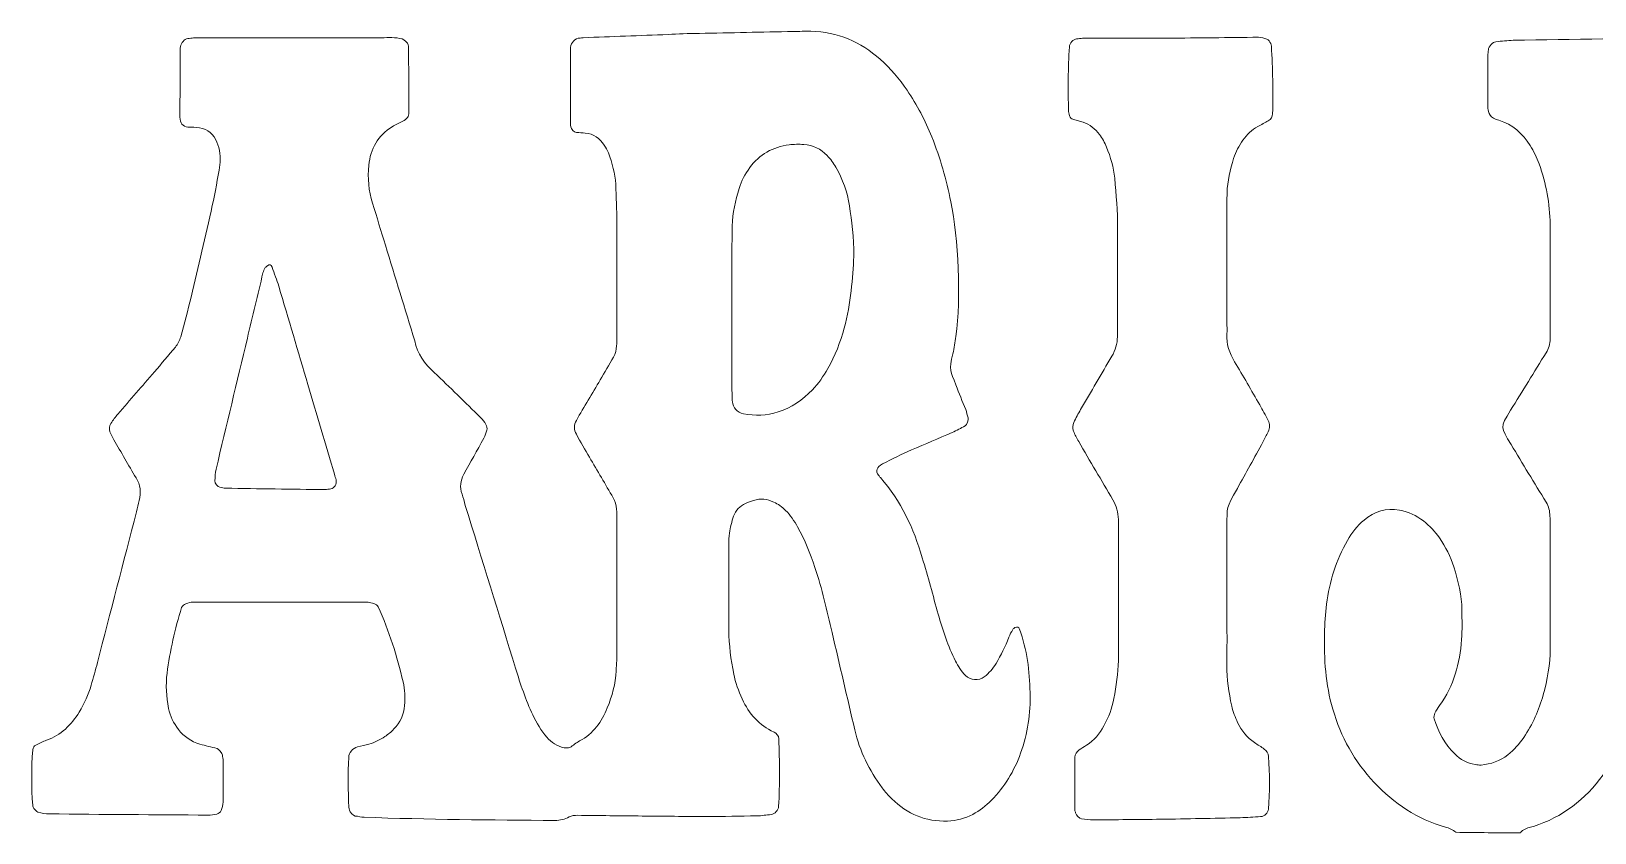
# Model space of a CAD drawing. Extents: x 499 to 1487, y -1402 to -487.
# Drawn here: x 755.2 to 994.4, y -1402.1 to -1279.5 of the extents above; entities that cross this region are included whole.
import ezdxf

# ---------------------------------------------------------------- set-up
doc = ezdxf.new("R2010")
doc.units = 0
doc.header["$MEASUREMENT"] = 0
doc.layers.add('katman 1', color=7, linetype='Continuous')

msp = doc.modelspace()

# ---------------------------------------------------------------- linework, layer by layer
at = {"layer": 'katman 1', "lineweight": 0}
for points, knots in [([(857.4, -1279.84), (862.2, -1279.75), (866.98, -1279.63), (871.78, -1279.54), (872.67, -1279.52), (873.59, -1279.52), (874.48, -1279.52), (878.56, -1279.59), (882.05, -1281.13), (885.07, -1283.8), (886.66, -1285.19), (888, -1286.8), (889.19, -1288.54), (890.69, -1290.79), (891.96, -1293.18), (892.97, -1295.68), (894.26, -1298.89), (895.19, -1302.2), (895.87, -1305.6), (897.02, -1311.27), (897.47, -1320.24), (896.65, -1326.19), (896.53, -1327.08), (896.41, -1327.98), (896.2, -1328.84), (895.54, -1331.4), (895.85, -1331.49), (896.65, -1333.62), (897.11, -1334.89), (897.65, -1336.13), (898.15, -1337.37), (898.31, -1337.79), (898.4, -1338.24), (898.52, -1338.66), (898.61, -1338.97), (898.31, -1339.74), (898.08, -1339.88), (897.42, -1340.23), (896.76, -1340.58), (896.06, -1340.89), (894, -1341.8), (891.94, -1342.69), (889.87, -1343.56), (888.35, -1344.19), (886.9, -1344.96), (885.42, -1345.71), (884.48, -1346.18), (884.32, -1346.77), (884.84, -1347.45), (884.93, -1347.57), (885, -1347.68), (885.12, -1347.8), (888.23, -1351.38), (890.2, -1355.53), (891.51, -1360.06), (892.36, -1362.94), (893.15, -1365.82), (893.95, -1368.7), (894.63, -1371.16), (895.45, -1373.58), (896.6, -1375.85), (897, -1376.65), (897.49, -1377.4), (898.12, -1378.05), (898.83, -1378.8), (900.16, -1378.92), (901, -1378.26), (901.73, -1377.7), (902.32, -1377.02), (902.79, -1376.25), (903.56, -1374.96), (904.21, -1373.62), (904.75, -1372.22), (904.92, -1371.79), (905.13, -1371.42), (905.36, -1371.02), (905.43, -1370.9), (905.57, -1370.81), (905.69, -1370.74), (906.04, -1370.55), (906.28, -1370.65), (906.39, -1370.97), (907.54, -1374.11), (907.92, -1377.4), (908.01, -1380.68), (908.1, -1383.84), (907.64, -1386.96), (906.56, -1389.96), (905.57, -1392.67), (904.1, -1395.09), (902.08, -1397.15), (901.24, -1398.02), (900.3, -1398.74), (899.22, -1399.31), (898.01, -1399.94), (896.74, -1400.27), (895.36, -1400.34), (892.01, -1400.45), (889.22, -1399.26), (886.85, -1396.94), (886.31, -1396.42), (885.82, -1395.86), (885.37, -1395.25), (883.41, -1392.58), (881.93, -1389.65), (881.18, -1386.39), (880.03, -1381.43), (878.88, -1376.46), (877.71, -1371.51), (876.92, -1368.16), (876.19, -1364.79), (875.09, -1361.53), (874.36, -1359.4), (873.56, -1357.29), (872.44, -1355.34), (871.92, -1354.43), (871.34, -1353.56), (870.59, -1352.81), (870.05, -1352.28), (869.46, -1351.83), (868.78, -1351.53), (867.78, -1351.08), (866.77, -1350.94), (865.71, -1351.29), (865.29, -1351.43), (864.87, -1351.57), (864.45, -1351.76), (863.6, -1352.16), (862.97, -1352.81), (862.64, -1353.68), (862.34, -1354.52), (862.15, -1355.42), (861.99, -1356.28), (861.89, -1356.87), (861.92, -1357.48), (861.92, -1358.09), (861.92, -1362.45), (861.92, -1366.78), (861.92, -1371.14), (861.92, -1373.41), (862.22, -1375.64), (862.67, -1377.84), (862.93, -1379.15), (863.39, -1380.44), (863.96, -1381.66), (864.99, -1383.93), (866.53, -1385.67), (868.83, -1386.72), (869.21, -1386.91), (869.53, -1387.26), (869.56, -1387.78), (869.67, -1391.22), (869.72, -1394.67), (869.53, -1398.11), (869.51, -1398.65), (868.92, -1399.26), (868.41, -1399.33), (867.66, -1399.4), (866.93, -1399.52), (866.18, -1399.54), (863.63, -1399.59), (861.07, -1399.63), (858.54, -1399.63), (855.24, -1399.63), (851.94, -1399.59), (848.65, -1399.56), (845.35, -1399.54), (842.05, -1399.49), (838.77, -1399.45), (838.3, -1399.45), (837.88, -1399.49), (837.48, -1399.7), (836.8, -1400.08), (836.09, -1400.24), (835.32, -1400.24), (825.57, -1400.17), (815.82, -1400.1), (806.1, -1399.75), (805.65, -1399.73), (805.21, -1399.61), (804.76, -1399.56), (804.46, -1399.52), (803.9, -1398.95), (803.85, -1398.67), (803.83, -1398.53), (803.78, -1398.37), (803.78, -1398.23), (803.62, -1395.67), (803.64, -1393.14), (803.76, -1390.59), (803.78, -1389.86), (804.34, -1389.23), (805.12, -1389), (805.7, -1388.83), (806.29, -1388.71), (806.85, -1388.55), (807.72, -1388.32), (808.54, -1387.89), (809.29, -1387.4), (809.78, -1387.07), (810.25, -1386.68), (810.67, -1386.25), (811.63, -1385.25), (812.19, -1384.05), (812.29, -1382.65), (812.36, -1381.45), (812.36, -1380.23), (812.08, -1379.06), (811.14, -1375.12), (809.94, -1371.26), (808.28, -1367.55), (808.19, -1367.32), (807.86, -1367.16), (807.58, -1367.06), (807.32, -1366.94), (806.99, -1366.9), (806.71, -1366.87), (806.26, -1366.85), (805.82, -1366.83), (805.35, -1366.83), (797.24, -1366.83), (789.16, -1366.83), (781.05, -1366.83), (780.3, -1366.83), (779.55, -1366.78), (778.85, -1367.09), (778.59, -1367.2), (778.28, -1367.41), (778.19, -1367.65), (777.16, -1370.95), (776.39, -1374.3), (775.96, -1377.72), (775.73, -1379.53), (775.85, -1381.31), (776.2, -1383.09), (776.43, -1384.29), (776.95, -1385.36), (777.7, -1386.32), (778.57, -1387.4), (779.64, -1388.2), (780.98, -1388.57), (781.85, -1388.81), (782.71, -1389.02), (783.6, -1389.23), (783.86, -1389.3), (784.4, -1389.96), (784.42, -1390.24), (784.45, -1390.54), (784.54, -1390.82), (784.54, -1391.13), (784.54, -1393.24), (784.56, -1395.32), (784.52, -1397.43), (784.52, -1397.88), (784.4, -1398.35), (784.24, -1398.74), (784.12, -1398.98), (783.81, -1399.21), (783.56, -1399.28), (783.14, -1399.4), (782.67, -1399.42), (782.22, -1399.42), (774.14, -1399.38), (766.03, -1399.31), (757.94, -1399.24), (757.36, -1399.24), (756.75, -1399.12), (756.19, -1398.98), (755.95, -1398.91), (755.74, -1398.6), (755.58, -1398.39), (755.48, -1398.27), (755.44, -1398.11), (755.41, -1397.97), (755.2, -1395.13), (755.18, -1392.3), (755.41, -1389.44), (755.44, -1389.11), (755.6, -1388.85), (755.88, -1388.71), (756.42, -1388.46), (756.94, -1388.15), (757.5, -1387.96), (759.75, -1387.19), (761.3, -1385.62), (762.51, -1383.65), (763.31, -1382.36), (763.9, -1380.98), (764.34, -1379.55), (764.69, -1378.4), (765, -1377.26), (765.3, -1376.08), (767.29, -1368.4), (769.29, -1360.71), (771.28, -1353.03), (771.42, -1352.44), (771.56, -1351.85), (771.7, -1351.27), (772, -1350.05), (771.89, -1348.92), (771.21, -1347.82), (770.04, -1345.9), (768.93, -1343.93), (767.81, -1341.99), (767.58, -1341.59), (767.39, -1341.19), (767.22, -1340.79), (767.06, -1340.35), (767.11, -1339.9), (767.36, -1339.5), (767.69, -1339.01), (768.04, -1338.52), (768.44, -1338.07), (770.29, -1335.92), (772.17, -1333.76), (774.02, -1331.61), (775.1, -1330.37), (776.15, -1329.1), (777.23, -1327.83), (777.63, -1327.37), (777.89, -1326.85), (778.05, -1326.26), (778.59, -1324.23), (779.15, -1322.21), (779.64, -1320.17), (780.75, -1315.51), (781.85, -1310.85), (782.88, -1306.16), (783.32, -1304.12), (783.7, -1302.03), (784.03, -1299.97), (784.21, -1298.78), (784.05, -1297.58), (783.58, -1296.46), (783.09, -1295.26), (782.24, -1294.49), (780.93, -1294.28), (780.35, -1294.18), (779.74, -1294.21), (779.15, -1294.16), (778.35, -1294.09), (777.93, -1293.58), (777.93, -1292.64), (777.93, -1289.19), (777.96, -1285.75), (777.96, -1282.3), (777.96, -1282.16), (778, -1282), (778.03, -1281.86), (778.07, -1281.3), (778.61, -1280.69), (779.13, -1280.64), (779.43, -1280.62), (779.71, -1280.55), (780.02, -1280.52), (780.77, -1280.5), (781.52, -1280.5), (782.27, -1280.5), (791.1, -1280.5), (799.96, -1280.5), (808.79, -1280.5), (809.85, -1280.5), (810.88, -1280.41), (811.93, -1280.69), (812.22, -1280.76), (812.83, -1281.32), (812.85, -1281.58), (812.87, -1281.72), (812.92, -1281.88), (812.92, -1282.02), (812.92, -1285.33), (812.94, -1288.61), (812.94, -1291.91), (812.94, -1292.61), (812.71, -1292.92), (812.01, -1293.29), (811.47, -1293.57), (810.9, -1293.79), (810.41, -1294.11), (808.21, -1295.45), (807.06, -1297.49), (806.83, -1300.02), (806.64, -1301.96), (806.78, -1303.91), (807.39, -1305.81), (808.07, -1307.94), (808.7, -1310.1), (809.36, -1312.25), (810.86, -1317.13), (812.36, -1321.98), (813.86, -1326.85), (814.18, -1328.89), (815.38, -1330.37), (816.83, -1331.72), (819.25, -1333.97), (821.57, -1336.32), (823.93, -1338.61), (824.24, -1338.92), (824.52, -1339.29), (824.75, -1339.67), (824.89, -1339.9), (824.96, -1340.25), (824.89, -1340.54), (824.8, -1340.96), (824.61, -1341.38), (824.4, -1341.78), (823.39, -1343.63), (822.39, -1345.46), (821.35, -1347.28), (820.82, -1348.27), (820.72, -1349.25), (821.1, -1350.31), (821.28, -1350.87), (821.43, -1351.45), (821.59, -1352.04), (824.14, -1360.34), (826.72, -1368.65), (829.28, -1376.95), (830.03, -1379.39), (830.82, -1381.8), (831.92, -1384.1), (832.51, -1385.32), (833.17, -1386.49), (834.06, -1387.52), (834.76, -1388.34), (835.63, -1388.9), (836.7, -1389.11), (836.98, -1389.16), (837.34, -1389.18), (837.57, -1389.07), (838.09, -1388.78), (838.55, -1388.36), (839.07, -1388.08), (841.2, -1386.98), (842.44, -1385.13), (843.31, -1383.02), (844.06, -1381.21), (844.58, -1379.34), (844.67, -1377.35), (844.72, -1376.29), (844.79, -1375.26), (844.79, -1374.21), (844.79, -1367.6), (844.79, -1361.02), (844.79, -1354.41), (844.79, -1353.8), (844.79, -1353.21), (844.74, -1352.6), (844.69, -1351.99), (844.55, -1351.43), (844.23, -1350.89), (843.01, -1348.83), (841.81, -1346.74), (840.59, -1344.68), (839.91, -1343.51), (839.23, -1342.36), (838.58, -1341.17), (838.18, -1340.46), (838.18, -1339.71), (838.58, -1339.04), (839.77, -1336.95), (841.02, -1334.91), (842.23, -1332.85), (842.91, -1331.68), (843.59, -1330.53), (844.27, -1329.36), (844.58, -1328.82), (844.69, -1328.23), (844.74, -1327.65), (844.79, -1326.76), (844.79, -1325.84), (844.79, -1324.95), (844.79, -1319.56), (844.81, -1314.15), (844.79, -1308.76), (844.79, -1306.81), (844.67, -1304.87), (844.6, -1302.92), (844.53, -1301.26), (844.04, -1299.69), (843.48, -1298.12), (843.34, -1297.7), (843.08, -1297.32), (842.84, -1296.95), (842.16, -1295.89), (841.23, -1295.19), (839.94, -1295.1), (839.49, -1295.07), (839.05, -1295.03), (838.6, -1295), (838.2, -1294.96), (837.76, -1294.49), (837.73, -1294.11), (837.71, -1293.97), (837.69, -1293.81), (837.69, -1293.67), (837.69, -1289.78), (837.71, -1285.87), (837.71, -1281.98), (837.71, -1281.25), (838.41, -1280.59), (839.16, -1280.55), (839.3, -1280.55), (839.47, -1280.52), (839.61, -1280.5), (843.94, -1280.33), (848.3, -1280.17), (852.64, -1280.01), (854.09, -1279.91), (855.73, -1279.87), (857.4, -1279.84), (857.4, -1279.84), (857.4, -1279.84), (857.4, -1279.84)], [0, 0, 0, 0, 1, 1, 1, 2, 2, 2, 3, 3, 3, 4, 4, 4, 5, 5, 5, 6, 6, 6, 7, 7, 7, 8, 8, 8, 9, 9, 9, 10, 10, 10, 11, 11, 11, 12, 12, 12, 13, 13, 13, 14, 14, 14, 15, 15, 15, 16, 16, 16, 17, 17, 17, 18, 18, 18, 19, 19, 19, 20, 20, 20, 21, 21, 21, 22, 22, 22, 23, 23, 23, 24, 24, 24, 25, 25, 25, 26, 26, 26, 27, 27, 27, 28, 28, 28, 29, 29, 29, 30, 30, 30, 31, 31, 31, 32, 32, 32, 33, 33, 33, 34, 34, 34, 35, 35, 35, 36, 36, 36, 37, 37, 37, 38, 38, 38, 39, 39, 39, 40, 40, 40, 41, 41, 41, 42, 42, 42, 43, 43, 43, 44, 44, 44, 45, 45, 45, 46, 46, 46, 47, 47, 47, 48, 48, 48, 49, 49, 49, 50, 50, 50, 51, 51, 51, 52, 52, 52, 53, 53, 53, 54, 54, 54, 55, 55, 55, 56, 56, 56, 57, 57, 57, 58, 58, 58, 59, 59, 59, 60, 60, 60, 61, 61, 61, 62, 62, 62, 63, 63, 63, 64, 64, 64, 65, 65, 65, 66, 66, 66, 67, 67, 67, 68, 68, 68, 69, 69, 69, 70, 70, 70, 71, 71, 71, 72, 72, 72, 73, 73, 73, 74, 74, 74, 75, 75, 75, 76, 76, 76, 77, 77, 77, 78, 78, 78, 79, 79, 79, 80, 80, 80, 81, 81, 81, 82, 82, 82, 83, 83, 83, 84, 84, 84, 85, 85, 85, 86, 86, 86, 87, 87, 87, 88, 88, 88, 89, 89, 89, 90, 90, 90, 91, 91, 91, 92, 92, 92, 93, 93, 93, 94, 94, 94, 95, 95, 95, 96, 96, 96, 97, 97, 97, 98, 98, 98, 99, 99, 99, 100, 100, 100, 101, 101, 101, 102, 102, 102, 103, 103, 103, 104, 104, 104, 105, 105, 105, 106, 106, 106, 107, 107, 107, 108, 108, 108, 109, 109, 109, 110, 110, 110, 111, 111, 111, 112, 112, 112, 113, 113, 113, 114, 114, 114, 115, 115, 115, 116, 116, 116, 117, 117, 117, 118, 118, 118, 119, 119, 119, 120, 120, 120, 121, 121, 121, 122, 122, 122, 123, 123, 123, 124, 124, 124, 125, 125, 125, 126, 126, 126, 127, 127, 127, 128, 128, 128, 129, 129, 129, 130, 130, 130, 131, 131, 131, 132, 132, 132, 133, 133, 133, 134, 134, 134, 135, 135, 135, 136, 136, 136, 137, 137, 137, 138, 138, 138, 139, 139, 139, 140, 140, 140, 141, 141, 141, 142, 142, 142, 143, 143, 143, 144, 144, 144, 145, 145, 145, 146, 146, 146, 147, 147, 147, 148, 148, 148, 149, 149, 149, 150, 150, 150, 151, 151, 151, 152, 152, 152, 153, 153, 153, 154, 154, 154, 155, 155, 155, 156, 156, 156, 157, 157, 157, 158, 158, 158, 159, 159, 159, 160, 160, 160, 161, 161, 161, 162, 162, 162, 163, 163, 163, 164, 164, 164, 165, 165, 165, 166, 166, 166, 167, 167, 167, 168, 168, 168, 169, 169, 169, 170, 170, 170, 171, 171, 171, 171]), ([(929.05, -1280.59), (925.47, -1280.59), (921.86, -1280.59), (918.27, -1280.59), (917.52, -1280.59), (916.77, -1280.57), (916.03, -1280.59), (915.72, -1280.59), (915.44, -1280.66), (915.13, -1280.69), (914.62, -1280.71), (914.03, -1281.34), (914.01, -1281.88), (913.8, -1285.16), (913.8, -1288.47), (913.89, -1291.77), (913.89, -1292.05), (914.01, -1292.36), (914.13, -1292.64), (914.17, -1292.75), (914.29, -1292.87), (914.41, -1292.92), (914.97, -1293.11), (915.56, -1293.25), (916.12, -1293.43), (917.15, -1293.79), (917.99, -1294.42), (918.6, -1295.29), (919.02, -1295.9), (919.45, -1296.55), (919.7, -1297.23), (920.31, -1298.75), (920.81, -1300.35), (920.95, -1301.99), (921.18, -1304.52), (921.39, -1307.07), (921.39, -1309.6), (921.39, -1314.69), (921.39, -1319.8), (921.39, -1324.88), (921.39, -1325.33), (921.39, -1325.77), (921.37, -1326.24), (921.34, -1327.3), (921.09, -1328.3), (920.52, -1329.24), (918.91, -1331.94), (917.34, -1334.65), (915.74, -1337.37), (915.37, -1338.03), (915.02, -1338.68), (914.69, -1339.36), (914.5, -1339.79), (914.48, -1340.25), (914.64, -1340.68), (914.88, -1341.21), (915.13, -1341.75), (915.44, -1342.27), (917.17, -1345.25), (918.93, -1348.22), (920.66, -1351.2), (921.2, -1352.11), (921.51, -1353.1), (921.51, -1354.2), (921.51, -1361.39), (921.51, -1368.58), (921.51, -1375.78), (921.51, -1377.75), (921.18, -1379.67), (920.83, -1381.57), (920.57, -1383.04), (920.01, -1384.45), (919.31, -1385.76), (918.65, -1386.96), (917.81, -1388.01), (916.63, -1388.74), (916.26, -1388.97), (915.86, -1389.21), (915.51, -1389.46), (915.16, -1389.75), (914.85, -1390.1), (914.85, -1390.57), (914.85, -1393.26), (914.85, -1395.96), (914.85, -1398.65), (914.85, -1398.79), (914.95, -1398.93), (914.97, -1399.1), (915.02, -1399.42), (915.53, -1399.94), (915.88, -1399.99), (916.47, -1400.06), (917.08, -1400.15), (917.67, -1400.15), (921.11, -1400.13), (924.55, -1400.1), (928, -1400.06), (932.05, -1399.99), (936.08, -1399.92), (940.14, -1399.82), (941.19, -1399.8), (942.22, -1399.73), (943.28, -1399.66), (943.86, -1399.61), (944.43, -1399.1), (944.47, -1398.53), (944.71, -1395.84), (944.66, -1393.14), (944.5, -1390.45), (944.47, -1389.98), (944.22, -1389.58), (943.84, -1389.32), (943.37, -1388.97), (942.83, -1388.67), (942.34, -1388.34), (941.22, -1387.54), (940.35, -1386.51), (939.76, -1385.27), (939.39, -1384.45), (939.04, -1383.63), (938.85, -1382.74), (938.4, -1380.68), (938.1, -1378.61), (938.12, -1376.51), (938.15, -1372.62), (938.12, -1368.7), (938.12, -1364.81), (938.12, -1361.67), (938.1, -1358.51), (938.12, -1355.37), (938.15, -1352.09), (937.96, -1352.63), (939.72, -1349.44), (941.03, -1347.07), (942.34, -1344.73), (943.63, -1342.36), (943.91, -1341.85), (944.19, -1341.31), (944.45, -1340.77), (944.71, -1340.21), (944.71, -1339.6), (944.43, -1339.04), (944, -1338.24), (943.58, -1337.44), (943.14, -1336.67), (941.87, -1334.47), (940.61, -1332.26), (939.29, -1330.06), (938.5, -1328.75), (938.01, -1327.39), (938.12, -1325.82), (938.17, -1325.23), (938.12, -1324.62), (938.12, -1324.01), (938.12, -1318.46), (938.12, -1312.93), (938.12, -1307.38), (938.12, -1306.32), (938.12, -1305.27), (938.15, -1304.24), (938.19, -1302.43), (938.61, -1300.68), (939.15, -1298.96), (939.46, -1297.98), (939.95, -1297.02), (940.56, -1296.18), (941.19, -1295.31), (941.92, -1294.58), (942.86, -1294.07), (943.4, -1293.79), (943.91, -1293.5), (944.45, -1293.22), (944.87, -1292.99), (945.08, -1292.59), (945.11, -1292.12), (945.18, -1288.68), (945.15, -1285.23), (944.92, -1281.79), (944.92, -1281.65), (944.89, -1281.48), (944.82, -1281.37), (944.66, -1281.13), (944.5, -1280.83), (944.24, -1280.71), (943.84, -1280.55), (943.37, -1280.43), (942.95, -1280.43), (938.33, -1280.48), (933.69, -1280.52), (929.05, -1280.59), (929.05, -1280.57), (929.05, -1280.59), (929.05, -1280.59)], [0, 0, 0, 0, 1, 1, 1, 2, 2, 2, 3, 3, 3, 4, 4, 4, 5, 5, 5, 6, 6, 6, 7, 7, 7, 8, 8, 8, 9, 9, 9, 10, 10, 10, 11, 11, 11, 12, 12, 12, 13, 13, 13, 14, 14, 14, 15, 15, 15, 16, 16, 16, 17, 17, 17, 18, 18, 18, 19, 19, 19, 20, 20, 20, 21, 21, 21, 22, 22, 22, 23, 23, 23, 24, 24, 24, 25, 25, 25, 26, 26, 26, 27, 27, 27, 28, 28, 28, 29, 29, 29, 30, 30, 30, 31, 31, 31, 32, 32, 32, 33, 33, 33, 34, 34, 34, 35, 35, 35, 36, 36, 36, 37, 37, 37, 38, 38, 38, 39, 39, 39, 40, 40, 40, 41, 41, 41, 42, 42, 42, 43, 43, 43, 44, 44, 44, 45, 45, 45, 46, 46, 46, 47, 47, 47, 48, 48, 48, 49, 49, 49, 50, 50, 50, 51, 51, 51, 52, 52, 52, 53, 53, 53, 54, 54, 54, 55, 55, 55, 56, 56, 56, 57, 57, 57, 58, 58, 58, 59, 59, 59, 60, 60, 60, 61, 61, 61, 62, 62, 62, 63, 63, 63, 64, 64, 64, 64]), ([(983.04, -1402.12), (983.14, -1402), (983.23, -1401.88), (983.35, -1401.79), (983.84, -1401.39), (984.45, -1401.34), (985.01, -1401.16), (989.44, -1399.75), (992.93, -1397.03), (995.67, -1393.28), (996.73, -1391.83), (997.69, -1390.31), (998.44, -1388.67), (999.05, -1387.31), (999.66, -1385.93), (1000.17, -1384.52), (1002.12, -1379.29), (1003.13, -1373.83), (1003.69, -1368.33), (1004.16, -1363.57), (1004.6, -1358.79), (1004.53, -1353.99), (1004.53, -1353.68), (1004.56, -1353.38), (1004.58, -1353.1), (1004.63, -1352.49), (1004.77, -1351.92), (1005.07, -1351.38), (1006.62, -1348.64), (1008.16, -1345.9), (1009.69, -1343.16), (1010.13, -1342.39), (1010.55, -1341.59), (1010.93, -1340.77), (1011.21, -1340.21), (1011.16, -1339.57), (1010.91, -1339.04), (1010.51, -1338.24), (1010.06, -1337.44), (1009.62, -1336.67), (1008.12, -1334.07), (1006.62, -1331.49), (1005.12, -1328.89), (1004.74, -1328.23), (1004.56, -1327.51), (1004.56, -1326.73), (1004.56, -1326.43), (1004.53, -1326.12), (1004.53, -1325.84), (1004.53, -1319.09), (1004.53, -1312.37), (1004.53, -1305.62), (1004.53, -1304.57), (1004.58, -1303.51), (1004.72, -1302.48), (1004.95, -1300.68), (1005.54, -1298.96), (1006.48, -1297.42), (1007.44, -1295.85), (1008.7, -1294.61), (1010.53, -1294.04), (1010.95, -1293.9), (1011.4, -1293.76), (1011.8, -1293.57), (1012.41, -1293.32), (1012.71, -1292.78), (1012.71, -1292.17), (1012.73, -1288.86), (1012.73, -1285.58), (1012.73, -1282.28), (1012.73, -1281.98), (1012.71, -1281.67), (1012.59, -1281.39), (1012.48, -1281.13), (1012.27, -1280.87), (1012.03, -1280.73), (1011.8, -1280.59), (1011.47, -1280.55), (1011.16, -1280.52), (1010.58, -1280.48), (1009.97, -1280.48), (1009.36, -1280.5), (1000.22, -1280.62), (991.08, -1280.76), (981.94, -1280.9), (981.05, -1280.92), (980.16, -1281.04), (979.27, -1281.11), (978.78, -1281.16), (978.17, -1281.83), (978.12, -1282.35), (978.1, -1282.65), (978.03, -1282.94), (978.03, -1283.24), (978.03, -1285.79), (978.03, -1288.33), (978.03, -1290.88), (978.03, -1291.18), (978.05, -1291.49), (978.12, -1291.77), (978.26, -1292.19), (978.47, -1292.59), (978.92, -1292.8), (979.18, -1292.94), (979.46, -1293.06), (979.74, -1293.13), (981.87, -1293.74), (983.35, -1295.19), (984.52, -1297), (985.08, -1297.89), (985.53, -1298.82), (985.88, -1299.81), (986.96, -1302.81), (987.54, -1305.88), (987.57, -1309.04), (987.59, -1314.88), (987.59, -1320.73), (987.57, -1326.57), (987.57, -1327.34), (987.38, -1328.04), (986.96, -1328.7), (985.13, -1331.63), (983.35, -1334.56), (981.52, -1337.49), (979.86, -1340.18), (980, -1340.07), (981.59, -1342.71), (983.37, -1345.67), (985.15, -1348.62), (986.96, -1351.55), (987.36, -1352.2), (987.52, -1352.93), (987.54, -1353.68), (987.57, -1354.13), (987.57, -1354.57), (987.57, -1355.04), (987.57, -1360.87), (987.57, -1366.73), (987.57, -1372.57), (987.57, -1373.01), (987.54, -1373.46), (987.57, -1373.93), (987.59, -1376.34), (987.15, -1378.71), (986.51, -1381.03), (985.88, -1383.35), (984.9, -1385.53), (983.54, -1387.54), (982.86, -1388.53), (982.06, -1389.42), (981.12, -1390.19), (979.93, -1391.17), (978.52, -1391.64), (977, -1391.76), (976.72, -1391.78), (976.41, -1391.74), (976.11, -1391.69), (974.89, -1391.5), (973.86, -1390.94), (972.97, -1390.05), (971.47, -1388.53), (970.46, -1386.7), (969.83, -1384.68), (969.76, -1384.43), (969.83, -1384.07), (969.95, -1383.82), (970.13, -1383.42), (970.39, -1383.04), (970.67, -1382.67), (972.87, -1379.64), (973.74, -1376.2), (974.02, -1372.57), (974.14, -1371.07), (974.09, -1369.57), (974.07, -1368.07), (974.05, -1365.8), (973.51, -1363.62), (972.83, -1361.46), (972.34, -1359.89), (971.61, -1358.39), (970.65, -1357.03), (969.95, -1356.05), (969.15, -1355.16), (968.19, -1354.43), (967.11, -1353.59), (965.89, -1353.02), (964.53, -1352.77), (962.49, -1352.39), (960.69, -1352.95), (959.1, -1354.29), (958.04, -1355.18), (957.24, -1356.23), (956.56, -1357.41), (954.83, -1360.43), (953.8, -1363.71), (953.38, -1367.15), (953.19, -1368.63), (953.07, -1370.13), (953.05, -1371.63), (952.96, -1375.54), (953.21, -1379.41), (954.32, -1383.21), (955.56, -1387.45), (957.62, -1391.22), (960.67, -1394.43), (963.71, -1397.64), (967.27, -1400.06), (971.56, -1401.25), (972.15, -1401.41), (972.66, -1401.7), (973.16, -1402.05), (976.44, -1402.12), (979.74, -1402.12), (983.04, -1402.12)], [0, 0, 0, 0, 1, 1, 1, 2, 2, 2, 3, 3, 3, 4, 4, 4, 5, 5, 5, 6, 6, 6, 7, 7, 7, 8, 8, 8, 9, 9, 9, 10, 10, 10, 11, 11, 11, 12, 12, 12, 13, 13, 13, 14, 14, 14, 15, 15, 15, 16, 16, 16, 17, 17, 17, 18, 18, 18, 19, 19, 19, 20, 20, 20, 21, 21, 21, 22, 22, 22, 23, 23, 23, 24, 24, 24, 25, 25, 25, 26, 26, 26, 27, 27, 27, 28, 28, 28, 29, 29, 29, 30, 30, 30, 31, 31, 31, 32, 32, 32, 33, 33, 33, 34, 34, 34, 35, 35, 35, 36, 36, 36, 37, 37, 37, 38, 38, 38, 39, 39, 39, 40, 40, 40, 41, 41, 41, 42, 42, 42, 43, 43, 43, 44, 44, 44, 45, 45, 45, 46, 46, 46, 47, 47, 47, 48, 48, 48, 49, 49, 49, 50, 50, 50, 51, 51, 51, 52, 52, 52, 53, 53, 53, 54, 54, 54, 55, 55, 55, 56, 56, 56, 57, 57, 57, 58, 58, 58, 59, 59, 59, 60, 60, 60, 61, 61, 61, 62, 62, 62, 63, 63, 63, 64, 64, 64, 65, 65, 65, 66, 66, 66, 67, 67, 67, 68, 68, 68, 69, 69, 69, 70, 70, 70, 71, 71, 71, 71]), ([(881.04, -1313.96), (881.04, -1310.94), (880.73, -1308.55), (880.36, -1306.21), (880.03, -1304.12), (879.35, -1302.13), (878.3, -1300.3), (877.92, -1299.67), (877.45, -1299.06), (876.94, -1298.52), (875.98, -1297.51), (874.81, -1296.9), (873.38, -1296.83), (872.63, -1296.79), (871.88, -1296.79), (871.13, -1296.88), (868.64, -1297.21), (866.6, -1298.33), (865.1, -1300.37), (864.4, -1301.35), (863.84, -1302.41), (863.49, -1303.56), (862.93, -1305.41), (862.46, -1307.31), (862.43, -1309.28), (862.43, -1310.33), (862.39, -1311.36), (862.39, -1312.42), (862.39, -1319.45), (862.39, -1326.48), (862.39, -1333.51), (862.39, -1334.11), (862.39, -1334.7), (862.41, -1335.31), (862.41, -1335.61), (862.43, -1335.9), (862.46, -1336.2), (862.5, -1337.07), (863.21, -1337.84), (864.14, -1338.03), (865.95, -1338.38), (867.71, -1338.33), (869.46, -1337.75), (871.5, -1337.07), (873.21, -1335.92), (874.69, -1334.37), (875.6, -1333.39), (876.4, -1332.29), (877.06, -1331.11), (878.18, -1329.15), (878.98, -1327.06), (879.56, -1324.91), (880.64, -1321.11), (880.83, -1317.22), (881.04, -1313.96)], [0, 0, 0, 0, 1, 1, 1, 2, 2, 2, 3, 3, 3, 4, 4, 4, 5, 5, 5, 6, 6, 6, 7, 7, 7, 8, 8, 8, 9, 9, 9, 10, 10, 10, 11, 11, 11, 12, 12, 12, 13, 13, 13, 14, 14, 14, 15, 15, 15, 16, 16, 16, 17, 17, 17, 18, 18, 18, 18]), ([(797.52, -1333.55), (797.52, -1333.55), (797.5, -1333.55), (797.5, -1333.55), (796.02, -1328.54), (794.55, -1323.52), (793.05, -1318.53), (792.74, -1317.55), (792.37, -1316.56), (792.02, -1315.58), (791.88, -1315.2), (791.64, -1315.13), (791.31, -1315.39), (791.2, -1315.49), (791.06, -1315.56), (790.99, -1315.67), (790.84, -1315.93), (790.7, -1316.19), (790.63, -1316.47), (789.84, -1319.8), (789.04, -1323.15), (788.24, -1326.48), (786.65, -1333.15), (785.03, -1339.83), (783.46, -1346.51), (783.32, -1347.1), (783.32, -1347.68), (783.25, -1348.29), (783.23, -1348.62), (783.7, -1349.21), (784.03, -1349.25), (784.33, -1349.3), (784.61, -1349.42), (784.89, -1349.42), (789.98, -1349.49), (795.04, -1349.56), (800.12, -1349.63), (800.43, -1349.63), (800.71, -1349.53), (801.01, -1349.51), (801.55, -1349.46), (801.98, -1348.74), (801.81, -1348.15), (801.74, -1347.87), (801.67, -1347.57), (801.58, -1347.28), (800.22, -1342.71), (798.86, -1338.15), (797.52, -1333.55)], [0, 0, 0, 0, 1, 1, 1, 2, 2, 2, 3, 3, 3, 4, 4, 4, 5, 5, 5, 6, 6, 6, 7, 7, 7, 8, 8, 8, 9, 9, 9, 10, 10, 10, 11, 11, 11, 12, 12, 12, 13, 13, 13, 14, 14, 14, 15, 15, 15, 16, 16, 16, 16])]:
    msp.add_open_spline(points, degree=3, knots=knots, dxfattribs=at)

doc.saveas('drawing.dxf')
